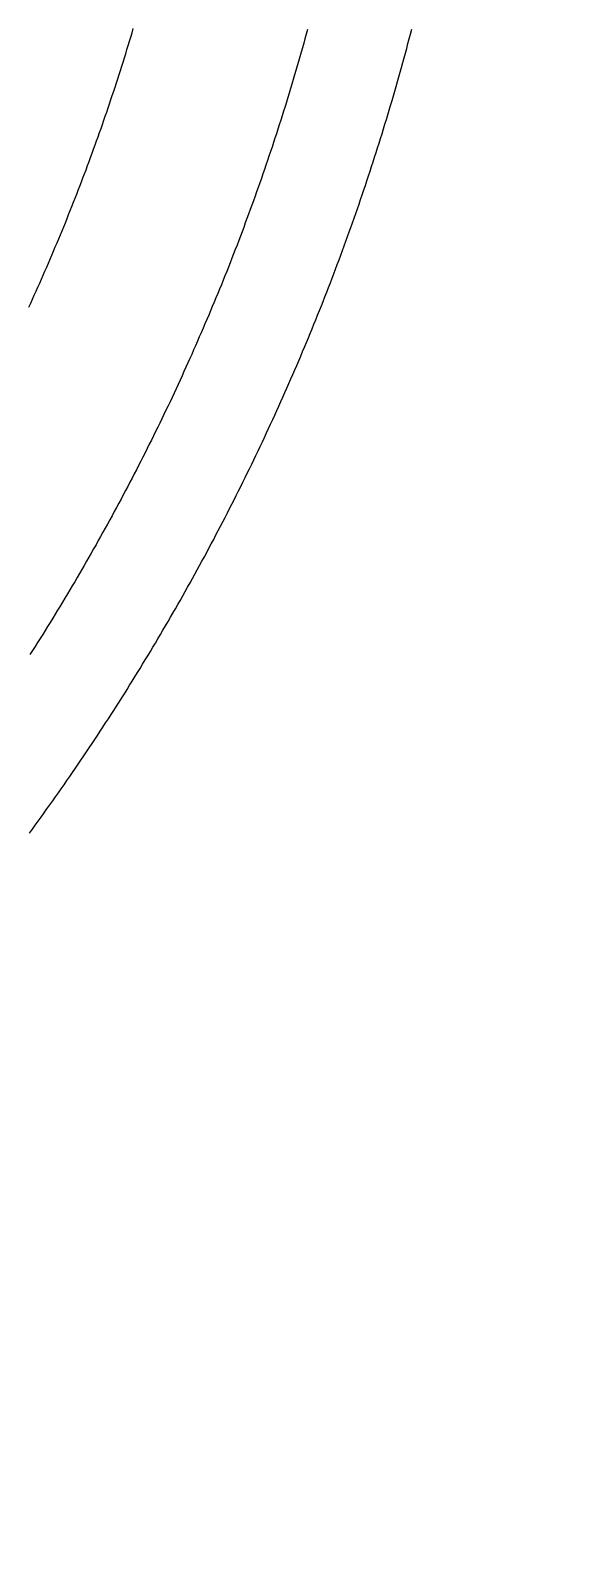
# Model space of a CAD drawing. Header units: inches. Extents: x -43479 to 56521, y -44741 to 59530.
# Drawn here: x -7477 to -6830, y -21638 to -19822 of the extents above; entities that cross this region are included whole.
import ezdxf

# ---------------------------------------------------------------- set-up
doc = ezdxf.new("R2010")
doc.units = ezdxf.units.IN
doc.header["$MEASUREMENT"] = 0

# ---------------------------------------------------------------- blocks, each defined once
blk = doc.blocks.new('kanishk_spiralEditV1')
for points in [[(502.2, -278.7), (498.7, -273.9), (495.3, -269.1), (491.8, -264.3), (488.3, -259.5), (484.9, -254.7), (481.4, -249.9), (478, -245.1), (474.6, -240.3), (471.1, -235.5), (467.7, -230.6), (464.4, -225.8), (461, -221), (457.6, -216.1), (454.2, -211.2), (450.9, -206.4), (447.5, -201.5), (444.2, -196.6), (440.9, -191.7), (437.6, -186.8), (434.3, -181.9), (431, -177), (427.7, -172.1), (424.4, -167.2), (421.2, -162.3), (417.9, -157.3), (414.7, -152.4), (411.5, -147.4), (408.3, -142.5), (405.1, -137.5), (401.9, -132.5), (398.7, -127.6), (395.5, -122.6), (392.3, -117.6), (389.2, -112.6), (386, -107.6), (382.9, -102.6), (379.8, -97.6), (376.7, -92.6), (373.6, -87.5), (370.5, -82.5), (367.4, -77.5), (364.3, -72.4), (361.3, -67.4), (358.2, -62.3), (355.2, -57.2), (352.2, -52.2), (349.2, -47.1), (346.2, -42), (343.2, -36.9), (340.2, -31.8), (337.2, -26.7), (334.3, -21.6), (331.3, -16.5), (328.4, -11.4), (325.4, -6.3), (322.5, -1.1), (319.6, 4), (316.7, 9.1), (313.8, 14.3), (311, 19.4), (308.1, 24.6), (305.2, 29.8), (302.4, 34.9), (299.6, 40.1), (296.8, 45.3), (293.9, 50.5), (291.1, 55.7), (288.4, 60.9), (285.6, 66.1), (282.8, 71.3), (280.1, 76.5), (277.3, 81.7), (274.6, 86.9), (271.9, 92.2), (269.2, 97.4), (266.5, 102.7), (263.8, 107.9), (261.1, 113.2), (258.4, 118.4), (255.8, 123.7), (253.2, 129), (250.5, 134.2), (247.9, 139.5), (245.3, 144.8), (242.7, 150.1), (240.1, 155.4), (237.5, 160.7), (235, 166), (232.4, 171.3), (229.9, 176.6), (227.3, 182), (224.8, 187.3), (222.3, 192.6), (219.8, 198), (217.3, 203.3), (214.9, 208.6), (212.4, 214), (210, 219.4), (207.5, 224.7), (205.1, 230.1), (202.7, 235.5), (200.3, 240.8), (197.9, 246.2), (195.5, 251.6), (193.1, 257), (190.7, 262.4), (188.4, 267.8), (186.1, 273.2), (183.7, 278.6), (181.4, 284), (179.1, 289.5), (176.8, 294.9), (174.5, 300.3), (172.3, 305.7), (170, 311.2), (167.8, 316.6), (165.5, 322.1), (163.3, 327.5), (161.1, 333), (158.9, 338.4), (156.7, 343.9), (154.5, 349.4), (152.4, 354.8), (150.2, 360.3), (148.1, 365.8), (146, 371.3), (143.8, 376.8), (141.7, 382.3), (139.6, 387.8), (137.5, 393.3), (135.5, 398.8), (133.4, 404.3), (131.4, 409.8), (129.3, 415.3), (127.3, 420.9), (125.3, 426.4), (123.3, 431.9), (121.3, 437.5), (119.3, 443), (117.3, 448.5), (115.4, 454.1), (113.4, 459.6), (111.5, 465.2), (109.6, 470.8), (107.7, 476.3), (105.8, 481.9), (103.9, 487.5), (102, 493), (100.2, 498.6), (98.3, 504.2), (96.5, 509.8), (94.6, 515.4), (92.8, 521), (91, 526.6), (89.2, 532.2), (87.5, 537.8), (85.7, 543.4), (83.9, 549), (82.2, 554.6), (80.5, 560.2), (78.7, 565.8), (77, 571.4), (75.3, 577.1), (73.6, 582.7), (72, 588.3), (70.3, 594), (68.7, 599.6), (67, 605.3), (65.4, 610.9), (63.8, 616.6), (62.2, 622.2), (60.6, 627.9), (59, 633.5), (57.4, 639.2), (55.9, 644.9), (54.4, 650.5), (52.8, 656.2), (51.3, 661.9), (49.8, 667.5), (48.3, 673.2), (46.8, 678.9)], [(503, 347.9), (500.8, 352.7), (498.6, 357.4), (496.5, 362.2), (494.3, 366.9), (492.2, 371.7), (490.1, 376.5), (488, 381.3), (485.9, 386), (483.8, 390.8), (481.7, 395.6), (479.6, 400.4), (477.6, 405.2), (475.5, 410), (473.5, 414.8), (471.5, 419.6), (469.4, 424.4), (467.4, 429.2), (465.4, 434.1), (463.4, 438.9), (461.5, 443.7), (459.5, 448.5), (457.5, 453.4), (455.6, 458.2), (453.6, 463.1), (451.7, 467.9), (449.8, 472.8), (447.9, 477.6), (446, 482.5), (444.1, 487.3), (442.2, 492.2), (440.4, 497.1), (438.5, 501.9), (436.7, 506.8), (434.8, 511.7), (433, 516.6), (431.2, 521.5), (429.4, 526.4), (427.6, 531.3), (425.8, 536.2), (424, 541.1), (422.3, 546), (420.5, 550.9), (418.8, 555.8), (417, 560.7), (415.3, 565.6), (413.6, 570.6), (411.9, 575.5), (410.2, 580.4), (408.5, 585.3), (406.9, 590.3), (405.2, 595.2), (403.6, 600.2), (401.9, 605.1), (400.3, 610.1), (398.7, 615), (397.1, 620), (395.5, 624.9), (393.9, 629.9), (392.3, 634.9), (390.7, 639.8), (389.2, 644.8), (387.6, 649.8), (386.1, 654.7), (384.6, 659.7), (383.1, 664.7), (381.6, 669.7), (380.1, 674.7), (378.6, 679.7)], [(171.1, 678.6), (172.5, 673.1), (174, 667.7), (175.5, 662.3), (177.1, 656.9), (178.6, 651.5), (180.1, 646.1), (181.7, 640.7), (183.2, 635.3), (184.8, 629.9), (186.4, 624.5), (188, 619.1), (189.6, 613.7), (191.2, 608.3), (192.9, 602.9), (194.5, 597.5), (196.2, 592.1), (197.8, 586.8), (199.5, 581.4), (201.2, 576), (202.9, 570.7), (204.6, 565.3), (206.3, 559.9), (208.1, 554.6), (209.8, 549.2), (211.6, 543.9), (213.3, 538.5), (215.1, 533.2), (216.9, 527.9), (218.7, 522.5), (220.5, 517.2), (222.3, 511.9), (224.2, 506.6), (226, 501.2), (227.9, 495.9), (229.7, 490.6), (231.6, 485.3), (233.5, 480), (235.4, 474.7), (237.3, 469.4), (239.2, 464.1), (241.2, 458.8), (243.1, 453.5), (245.1, 448.2), (247, 443), (249, 437.7), (251, 432.4), (253, 427.2), (255, 421.9), (257.1, 416.6), (259.1, 411.4), (261.1, 406.1), (263.2, 400.9), (265.3, 395.6), (267.3, 390.4), (269.4, 385.2), (271.5, 379.9), (273.6, 374.7), (275.8, 369.5), (277.9, 364.3), (280.1, 359.1), (282.2, 353.9), (284.4, 348.7), (286.6, 343.5), (288.7, 338.3), (290.9, 333.1), (293.2, 327.9), (295.4, 322.7), (297.6, 317.5), (299.9, 312.4), (302.1, 307.2), (304.4, 302), (306.7, 296.9), (308.9, 291.7), (311.2, 286.6), (313.6, 281.4), (315.9, 276.3), (318.2, 271.1), (320.5, 266), (322.9, 260.9), (325.3, 255.8), (327.6, 250.6), (330, 245.5), (332.4, 240.4), (334.8, 235.3), (337.2, 230.2), (339.7, 225.1), (342.1, 220), (344.6, 215), (347, 209.9), (349.5, 204.8), (352, 199.7), (354.5, 194.7), (357, 189.6), (359.5, 184.6), (362, 179.5), (364.6, 174.5), (367.1, 169.4), (369.7, 164.4), (372.2, 159.4), (374.8, 154.3), (377.4, 149.3), (380, 144.3), (382.6, 139.3), (385.2, 134.3), (387.9, 129.3), (390.5, 124.3), (393.2, 119.3), (395.8, 114.4), (398.5, 109.4), (401.2, 104.4), (403.9, 99.5), (406.6, 94.5), (409.3, 89.5), (412, 84.6), (414.8, 79.7), (417.5, 74.7), (420.3, 69.8), (423, 64.9), (425.8, 59.9), (428.6, 55), (431.4, 50.1), (434.2, 45.2), (437, 40.3), (439.9, 35.4), (442.7, 30.5), (445.5, 25.7), (448.4, 20.8), (451.3, 15.9), (454.2, 11.1), (457.1, 6.2), (460, 1.4), (462.9, -3.5), (465.8, -8.3), (468.7, -13.2), (471.7, -18), (474.6, -22.8), (477.6, -27.6), (480.6, -32.4), (483.5, -37.2), (486.5, -42), (489.5, -46.8), (492.6, -51.6), (495.6, -56.4), (498.6, -61.2), (501.7, -65.9)]]:
    blk.add_lwpolyline(points)

msp = doc.modelspace()

# ---------------------------------------------------------------- linework, layer by layer
msp.add_circle((6520.5, 9529.6), 50000)

# ---------------------------------------------------------------- block references
at = {"xscale": -1}
msp.add_blockref('kanishk_spiralEditV1', (-6975.9, -20500), dxfattribs=at)

doc.saveas('drawing.dxf')
